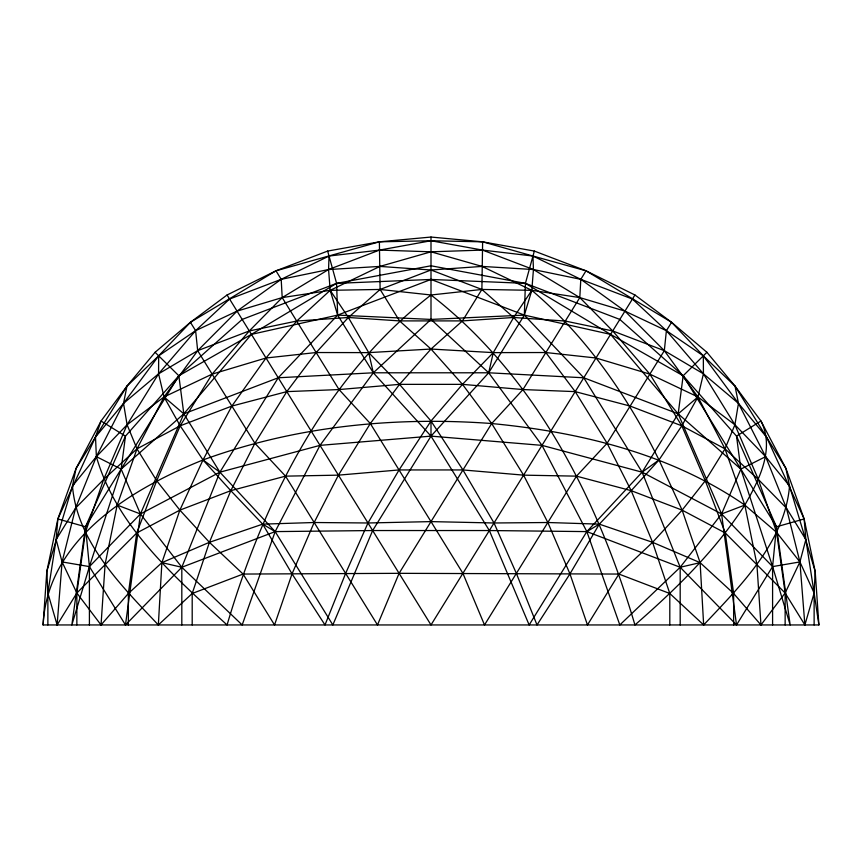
<?xml version="1.0" encoding="UTF-8"?>
<svg xmlns="http://www.w3.org/2000/svg" width="862" height="862" viewBox="0 0 862 862"><rect width="100%" height="100%" fill="white"/><g stroke="black" fill="none" stroke-linecap="round" stroke-linejoin="round"><path stroke-width="1.29" d="M814.127 624.95L814.127 593.045L815.193 571.441L789.538 485.996L785.95 468.486L735.049 386.144L703.327 355.834L671.595 322.313L586.009 270.808L532.964 256.036L482.515 250.088L431 240.757L379.485 250.088L329.036 256.036L281.195 279.331L229.583 299.049L195.609 330.674L158.673 355.834L158.576 373.817L164.049 396.951L180.19 425.806L203.001 459.963L230.8 490.672L262.695 524.139L292.046 573.876L324.996 624.95L345.619 573.435L367.977 522.986L399.063 469.941L431 421.022L462.474 384.355L493.301 352.623L513.633 317.485L531.811 290.322L533.438 269.537L532.964 256.036L482.623 241.823L431 237.05L379.377 241.823L327.657 251.068L275.991 270.808L227.072 294.987L190.405 322.313L155.095 352.289L126.951 386.144L101.037 421.022L76.05 468.486L57.862 518.946L46.807 571.441L43.1 624.95L818.9 624.95L815.193 571.441L804.138 518.946L785.95 468.486L760.963 421.022L735.049 386.144L706.905 352.289L671.595 322.313L634.928 294.987L586.009 270.808L534.343 251.068L482.623 241.823L431 240.757L379.377 241.823L275.991 270.808L190.405 322.313L158.673 355.834L126.951 386.144L76.05 468.486L72.462 485.996L46.807 571.441L47.873 593.045L47.873 624.95M482.623 241.823L481.89 289.449L462.452 320.901L431 349.045L399.526 384.355L370.315 423.533L338.421 475.145L314.145 522.512L292.046 573.876L274.536 624.95L243.084 574.06L209.412 542.317L179.867 510.132L156.712 480.748L136.993 448.843L127.102 424.75L123.535 403.362L126.951 386.144M43.1 624.95C47.313 538.965 131.627 488.711 203.001 459.963L219.885 472.182L275.161 531.606L332.851 624.95L372.653 530.539L431 436.129L488.689 372.793L524.344 315.104L525.411 283.361L534.343 251.068M329.036 256.036L328.562 269.537L330.189 290.322L337.656 315.104L373.311 372.793L431 436.129L489.347 530.539L529.149 624.95L586.839 531.606L642.115 472.182L658.999 459.963L681.81 425.806L697.951 396.951L703.424 373.817L703.327 355.834L666.391 330.674L632.417 299.049L580.805 279.331L532.964 256.036M76.858 624.95L76.858 593.013L85.381 532.371L103.645 479.477L127.102 424.75L158.576 373.817L195.609 330.674L237.05 311.128L282.197 297.595L330.189 290.322L380.11 289.449L431 294.987C535.722 376.155 598.174 500.089 634.928 624.95C675.83 589.263 715.234 550.926 744.822 505.078C758.905 480.317 775.143 449.231 760.963 421.022L736.525 436.129L740.846 469.111L772.589 566.603L790.163 624.95L776.5 526.801L736.525 436.129L683.157 375.767L619.821 319.425L525.411 283.361L431 265.787L336.589 283.361L242.179 319.425L178.843 375.767L125.475 436.129L85.5 526.801L71.837 624.95L89.411 566.603L121.154 469.111L125.475 436.129L101.037 421.022L95.499 437.034L57.862 518.946L56.138 539.569L47.873 593.045L57.118 624.95L76.858 593.013L136.724 532.985L179.867 510.132L230.8 490.672L285.527 476.147L338.421 475.145L399.063 469.941L462.937 469.941L523.579 475.145L576.473 476.147L631.199 490.672L682.133 510.132L725.276 532.985L785.142 593.013L804.882 624.95L814.127 593.045L805.862 539.569L804.138 518.946L766.501 437.034L738.465 403.362L703.327 355.834M158.339 624.95L192.194 593.498L243.084 574.06L399.095 573.327L618.916 574.06L669.806 593.498L703.661 624.95C740.264 586.063 784.862 542.198 789.538 485.996L765.628 456.644L734.898 424.75L697.951 396.951L649.873 374.14L595.987 357.999L545.818 352.526L493.301 352.623L431 349.045L368.699 352.623L316.182 352.526L266.013 357.999L212.127 374.14L164.049 396.951L127.102 424.75L96.372 456.644L72.462 485.996C77.138 542.198 121.736 586.063 158.339 624.95L161.884 562.649L179.867 510.132L203.001 459.963L231.856 406.077L266.013 357.999L296.722 321.052L330.189 290.322L379.926 266.412L431 251.812L482.515 250.088L533.438 269.537L580.805 279.331L624.95 311.128L664.322 350.662L697.951 396.951L725.007 448.843L744.822 505.078L756.901 564.265L760.963 624.95L785.142 593.013L799.914 561.927L805.862 539.569L786.413 508.095L765.628 456.644L738.465 403.362L735.049 386.144M158.673 355.834L123.535 403.362L96.372 456.644L75.587 508.095L56.138 539.569L62.086 561.927L76.858 593.013L101.037 624.95L105.099 564.265L117.178 505.078L136.993 448.843L164.049 396.951L197.678 350.662L237.05 311.128L281.195 279.331L328.562 269.537L379.926 266.412L431 270L482.073 266.412L533.438 269.537L579.803 297.595L612.699 330.943L649.873 374.14L681.81 425.806L705.288 480.748L725.276 532.985L733.637 593.476L733.637 624.95M57.118 624.95L62.086 561.927L75.587 508.095L103.645 479.477L136.993 448.843L180.19 425.806L231.856 406.077L286.798 391.628L339.035 389.559L399.526 384.355L462.474 384.355L522.965 389.559L575.202 391.628L630.144 406.077L681.81 425.806L725.007 448.843L758.355 479.477L786.413 508.095L799.914 561.927L804.882 624.95M772.589 624.95L772.589 566.603L776.5 526.801L683.157 375.767L610.587 334.381L525.411 283.361L431 279.45L336.589 283.361L251.413 334.381L178.843 375.767L85.5 526.801L89.411 566.603L89.411 624.95M680.183 624.95L680.183 567.261L642.115 472.182L678.178 413.835L683.157 375.767L706.905 352.289M62.086 561.927L89.411 566.603L125.475 624.95L140.431 513.957L183.821 413.835L251.413 334.381L337.656 315.104L431 279.45L524.344 315.104L610.587 334.381L678.178 413.835L740.846 469.111L765.628 456.644M740.846 469.111L721.569 513.957L680.183 567.261L619.821 624.95L586.839 531.606L541.993 445.363L488.689 372.793L493.301 352.623M818.9 624.95L814.127 593.045L799.914 561.927L772.589 566.603L721.569 513.957L642.115 472.182L583.768 377.772L524.344 315.104L531.811 290.322L482.073 266.412L431 251.812L379.485 250.088L328.562 269.537L282.197 297.595L249.301 330.943L212.127 374.14L180.19 425.806L156.712 480.748L136.724 532.985L128.363 593.476L128.363 624.95M524.344 315.104L431 319.425L373.311 372.793L320.007 445.363L275.161 531.606L242.179 624.95L181.817 567.261L140.431 513.957L121.154 469.111L96.372 456.644L95.499 437.034L123.535 403.362L158.576 373.817L197.678 350.662L249.301 330.943L296.722 321.052L348.367 317.485L399.548 320.901L462.452 320.901L513.633 317.485L565.278 321.052L612.699 330.943L664.322 350.662L703.424 373.817L738.465 403.362L734.898 424.75L725.007 448.843L705.288 480.748L682.133 510.132L652.588 542.317L618.916 574.06L587.464 624.95L569.954 573.876L547.855 522.512L523.579 475.145L491.685 423.533L462.474 384.355L431 349.045L399.548 320.901L380.11 289.449L379.377 241.823M785.142 624.95L785.142 593.013L776.619 532.371L758.355 479.477L734.898 424.75L703.424 373.817L666.391 330.674L624.95 311.128L579.803 297.595L531.811 290.322L481.89 289.449L431 294.987C326.278 376.155 263.826 500.089 227.072 624.95C175.201 577.324 116.521 526.757 96.372 456.644M181.817 624.95L181.817 567.261L219.885 472.182L278.232 377.772L337.656 315.104L336.589 283.361L327.657 251.068M531.811 290.322C586.225 336.428 627.611 396.326 658.999 459.963L631.199 490.672L599.305 524.139L569.954 573.876L537.004 624.95L516.381 573.435L494.023 522.986L462.937 469.941L431 421.022L399.526 384.355L368.699 352.623L348.367 317.485L330.189 290.322M586.009 270.808L580.805 279.331L579.803 297.595L522.965 389.559L491.685 423.533L431 521.607L399.095 573.327L377.491 624.95L285.527 476.147L254.893 443.251L212.127 374.14L197.678 350.662L195.609 330.674L190.405 322.313M634.928 294.987L431 624.95L227.072 294.987M125.475 624.95L181.817 567.261L275.161 531.606L372.653 530.539L489.347 530.539L586.839 531.606L680.183 567.261L736.525 624.95L772.589 566.603M671.595 322.313L666.391 330.674L664.322 350.662L630.144 406.077L607.107 443.251L576.473 476.147L484.509 624.95L462.905 573.327L431 521.607L370.315 423.533L339.035 389.559L282.197 297.595L281.195 279.331L275.991 270.808M101.037 624.95L128.363 593.476L161.884 562.649L209.412 542.317L262.695 524.139L314.145 522.512L367.977 522.986L431 521.607L494.023 522.986L547.855 522.512L599.305 524.139L652.588 542.317L700.116 562.649L733.637 593.476L760.963 624.95M89.411 566.603L140.431 513.957L219.885 472.182L320.007 445.363L431 436.129L541.993 445.363L642.115 472.182M121.154 469.111L183.821 413.835L278.232 377.772L373.311 372.793L488.689 372.793L583.768 377.772L678.178 413.835L721.569 513.957L736.525 624.95M678.178 413.835L697.951 396.951M586.839 531.606L599.305 524.139M721.569 513.957L744.822 505.078L776.619 532.371L799.914 561.927M203.001 459.963C294.976 426.205 394.322 416.378 491.685 423.533C580.428 432.067 670.496 453.875 744.822 505.078M776.5 526.801L804.138 518.946M680.183 567.261L700.116 562.649L682.133 510.132L658.999 459.963M337.656 315.104L431 319.425L488.689 372.793M161.884 562.649L181.817 567.261M57.862 518.946L85.5 526.801M117.178 505.078L140.431 513.957M262.695 524.139L275.161 531.606M164.049 396.951L183.821 413.835L219.885 472.182M155.095 352.289L178.843 375.767L183.821 413.835M368.699 352.623L373.311 372.793M700.116 562.649L703.661 624.95M669.806 624.95L669.806 593.498L652.588 542.317L631.199 490.672L607.107 443.251L575.202 391.628L545.818 352.526L513.633 317.485L481.89 289.449L431 270L380.11 289.449L348.367 317.485L316.182 352.526L286.798 391.628L254.893 443.251L230.8 490.672L209.412 542.317L192.194 593.498L192.194 624.95M431 237.05L431 319.425M431 421.022L431 436.129"/></g></svg>
